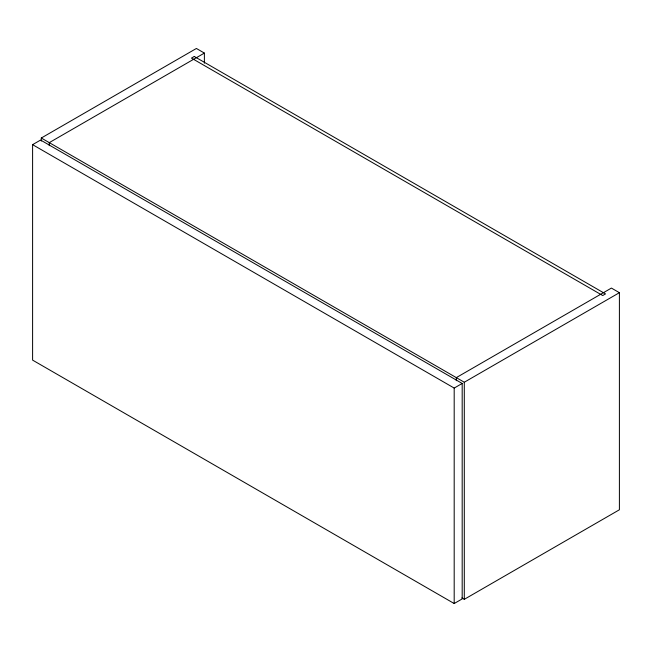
<?xml version="1.0" encoding="UTF-8"?>
<svg xmlns="http://www.w3.org/2000/svg" width="652" height="652" viewBox="0 0 652 652"><rect width="100%" height="100%" fill="white"/><g stroke="black" fill="none" stroke-linecap="round" stroke-linejoin="round"><path stroke-width="0.98" d="M41.296 141.06L41.296 138.02L196.399 48.468L204.386 53.081L204.386 63.228M32.6 144.662L40.587 140.05L462.186 383.457L462.186 598.919L454.191 603.532L32.6 360.124L32.6 144.662L454.191 388.07L462.186 383.457M204.386 53.081L49.283 142.633L49.283 145.673M41.296 138.02L464.297 382.235L619.4 292.691L619.4 509.774L464.297 599.327L461.901 597.941M619.4 292.691L611.413 288.078L456.31 377.622L456.31 380.67M464.297 382.235L464.297 599.327M454.191 388.07L454.191 603.532M194.28 56.479L191.46 58.101L602.717 295.535L605.537 293.913L194.28 56.479"/></g></svg>
